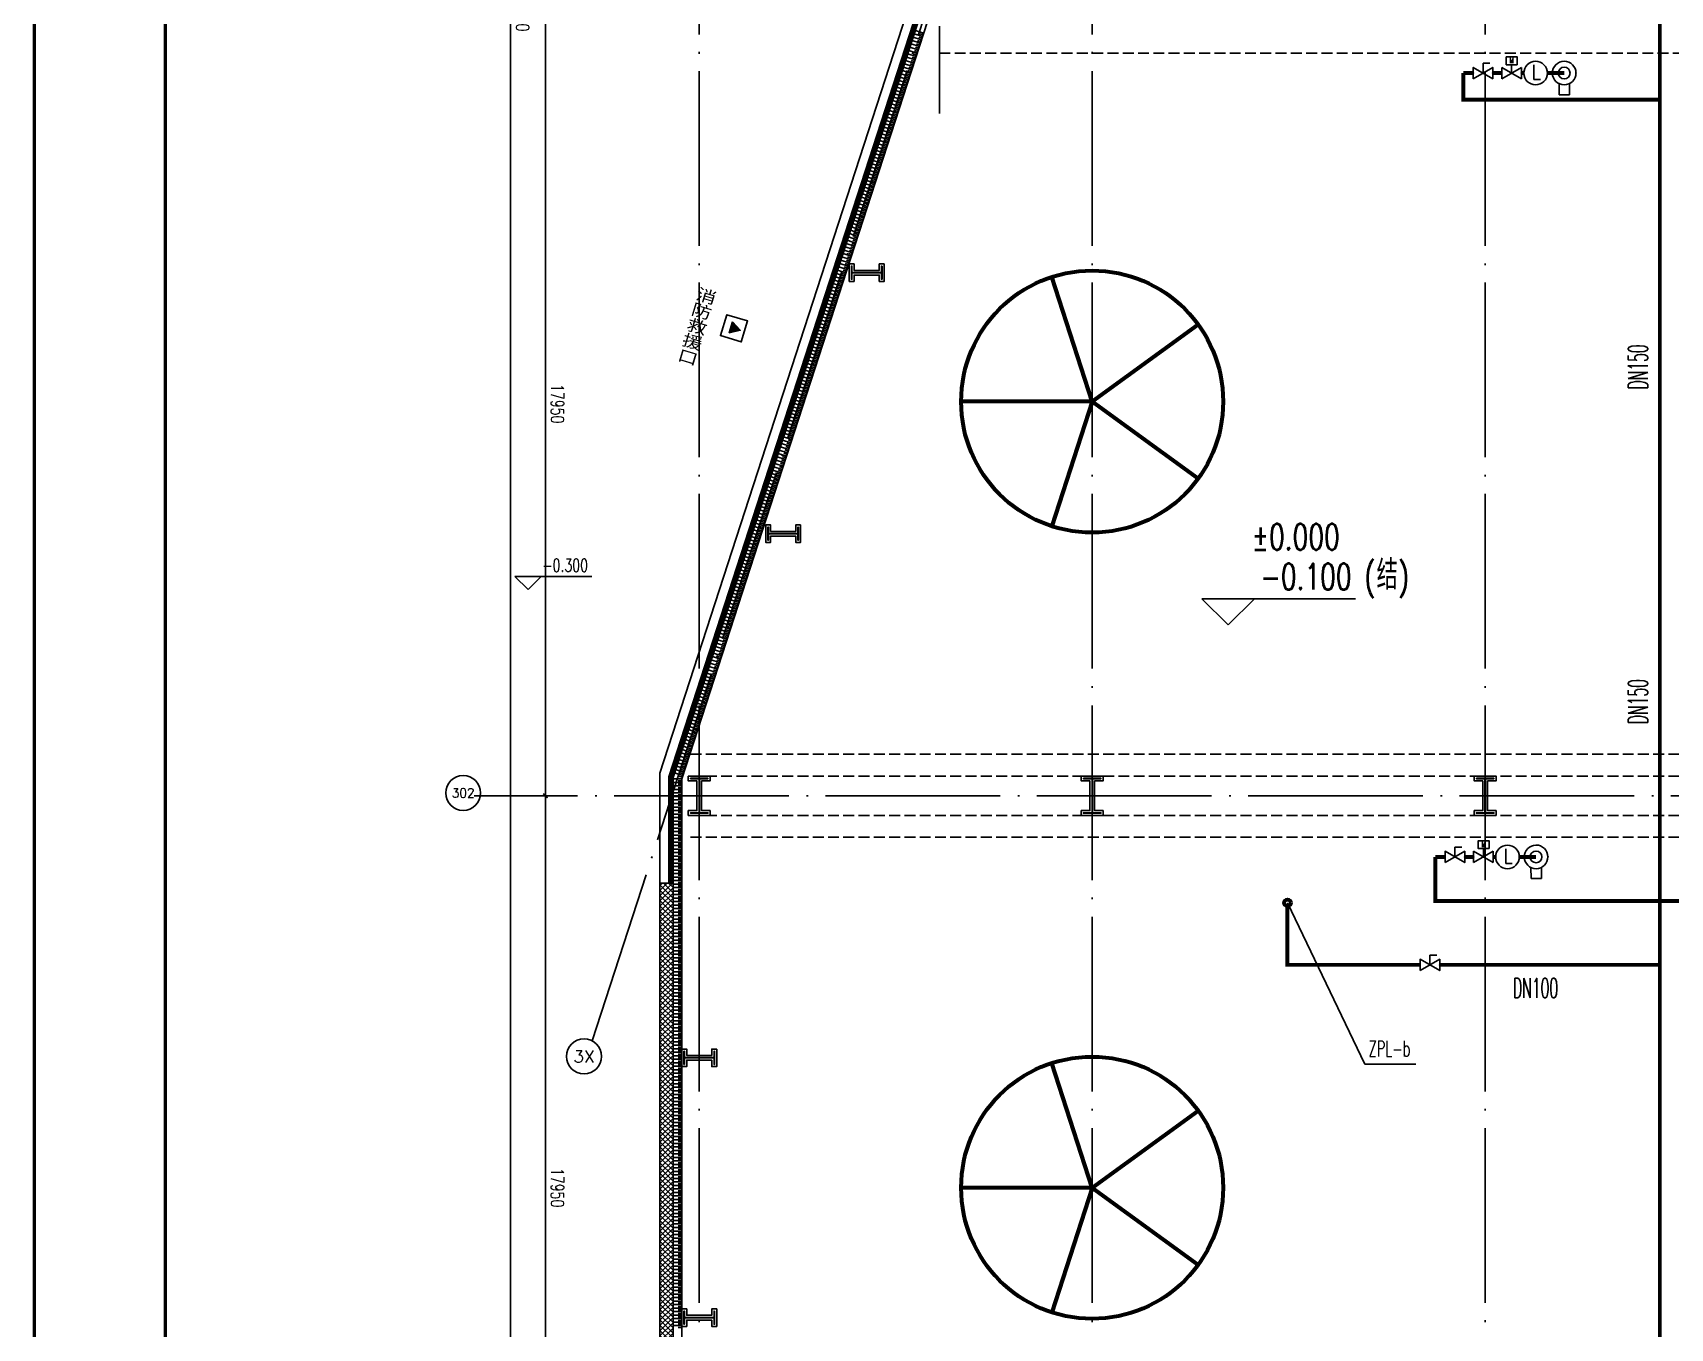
# Model space of a CAD drawing. Extents: x -452079 to 117456, y 3902 to 836955.
# Drawn here: x -328156 to -290653, y 428490 to 458153 of the extents above; entities that cross this region are included whole.
import ezdxf
from ezdxf.enums import TextEntityAlignment as Align

# ---------------------------------------------------------------- set-up
doc = ezdxf.new("R2010")
doc.units = 0
doc.header["$LTSCALE"] = 1000
doc.header["$MEASUREMENT"] = 0
doc.linetypes.add('DASH', pattern=[0.35, 0.25, -0.1])
doc.linetypes.add('DOTE', pattern=[2.42, 2, -0.2, 0.02, -0.2])
for name, color, linetype in [('0-cxFrame', 155, 'Continuous'), ('0-辅助线', 1, 'Continuous'), ('99平面图例外参$0$A-HATCH-2', 251, 'Continuous'), ('A-AXIS-D', 1, 'Continuous'), ('A-AXIS-DOTE', 14, 'DOTE'), ('A-HATCH-2', 251, 'Continuous'), ('A-LIN-V', 9, 'Continuous'), ('A-TEXT', 61, 'Continuous'), ('A-WINDOW', 140, 'Continuous'), ('AS-COLN', 6, 'Continuous'), ('AS-WALL', 40, 'Continuous'), ('DIM_喷淋', 6, 'Continuous'), ('EVALVE_喷淋', 7, 'Continuous'), ('FM_ZF中水', 2, 'Continuous'), ('FM_ZF喷淋', 6, 'Continuous'), ('PUB_HATCH', 8, 'Continuous'), ('PUB_TEXT', 7, 'Continuous'), ('RP-N2-01$0$$0$A-WIND-J', 1, 'Continuous'), ('RP-N2-01$0$A-WIND-J', 3, 'Continuous'), ('TEXT_喷淋', 6, 'Continuous'), ('WALL', 2, 'Continuous'), ('建-墙-幕', 4, 'Continuous'), ('建-标高', 3, 'Continuous')]:
    doc.layers.add(name, color=color, linetype=linetype)
for name, color, linetype, lineweight in [('0-cxText', 131, 'Continuous', 25), ('Gps-ZF喷淋', 6, 'TG_ZP', 60), ('LG-ZF喷淋', 6, 'Continuous', 60)]:
    doc.layers.add(name, color=color, linetype=linetype, lineweight=lineweight)
doc.styles.add('_TCH_AXIS', font='COMPLEX', dxfattribs={"bigfont": 'GBCBIG'})
doc.styles.add('_TCH_DIM', font='SIMPLEX', dxfattribs={"width": 0.75, "bigfont": '@1HZTXT'})
doc.styles.add('_TWT_PIPEDN', font='SIMPLEX', dxfattribs={"width": 0.65, "height": 3.5, "bigfont": 'HZTXT'})
doc.styles.add('_TWT_SERIAL', font='SIMPLEX', dxfattribs={"width": 0.8, "height": 3, "bigfont": 'HZTXT'})
doc.styles.add('A-DIM_T3', font='SIMPLEX', dxfattribs={"width": 0.705882, "bigfont": 'GBCBIG'})
doc.styles.add('A-STANDARD', font='SIMPLEX', dxfattribs={"bigfont": 'GBCBIG'})
doc.styles.add('cx_tuming', font='')
doc.styles.add('cx_tuqian1', font='')
doc.styles.add('HZ', font='SIMPLEX', dxfattribs={"bigfont": 'HZTXT'})
doc.styles.add('TG_LINETYPE', font='SIMPLEX', dxfattribs={"width": 0.8, "height": 3.5, "bigfont": 'HZTXT'})
doc.styles.add('黑体', font='', dxfattribs={"height": 12})
doc.styles.get('cx_tuming').set_extended_font_data('SimHei')
doc.styles.get('cx_tuqian1').set_extended_font_data('SimSun')
doc.styles.get('黑体').set_extended_font_data('SimHei')
doc.linetypes.add('TG_ZP', pattern='A,3,-0.6,["ZP",TG_LINETYPE,S=0.1,R=0,X=-0.52,Y=-0.15],0', length=3.6)
doc.dimstyles.new('A-DIM&&100', dxfattribs={"dimtxt": 297.5, "dimasz": 100, "dimexe": 100, "dimexo": 100, "dimgap": 126.25, "dimtad": 1, "dimdec": 0, "dimzin": 0, "dimdsep": 46, "dimtxsty": 'A-DIM_T3', "dimblk": 'ARCHTICK', "dimcen": 0.09, "dimclrt": 7, "dimazin": 2, "dimtfac": 1, "dimtdec": 0, "dimtix": 1, "dimtmove": 2, "dimatfit": 3, "dimfxl": 0, "dimtolj": 1, "dimtzin": 0, "dimarcsym": 0})

# ---------------------------------------------------------------- blocks, each defined once
blk = doc.blocks.new('$VALVE$00000751')
for p, q in [((-53, -108), (-53, -221)), ((53, -221), (53, -108)), ((-53, -221), (53, -221))]:
    blk.add_line(p, q)
blk.add_lwpolyline([(-120, 0, 1), (120, 0, 1), (-120, 0, 1.76642)], format="xyb")
blk.add_circle((0, 0), 60)
for p in [(-120, 0), (120, 0)]:
    blk.add_point(p)
blk = doc.blocks.new('$VALVE$00000558')
for p, q in [((-125, 72), (125, -72)), ((125, 72), (-125, -72)), ((-125, 72), (-125, -72)), ((0, 0), (0, 104)), ((125, 72), (125, -72))]:
    blk.add_line(p, q)
blk.add_lwpolyline([(73, 106), (-66, 106), (-66, 206), (73, 206)], close=True)
for p in [(-125, 0), (125, 0)]:
    blk.add_point(p)
at = {"style": 'HZ', "width": 0.948502}
blk.add_text('M', height=69.3, dxfattribs=at).set_placement((-24, 125), (26, 125), align=Align.FIT)
blk = doc.blocks.new('$VALVE$00000531')
at = {"color": 7}
for p, q in [((-23, 104), (-23, -83)), ((-23, -83), (61, -83))]:
    blk.add_line(p, q, dxfattribs=at)
blk.add_lwpolyline([(-150, 0, 1), (150, 0, 1), (-150, 0, 0.808179)], format="xyb")
for p in [(-150, 0), (150, 0)]:
    blk.add_point(p)
blk = doc.blocks.new('$VALVE$00000437')
for p in [(0, 0), (87, 124)]:
    blk.add_line(p, (0, 124))
blk.add_lwpolyline([(-125, -72), (125, 72), (125, -72), (-125, 72)], close=True)
for p in [(-125, 0), (125, 0)]:
    blk.add_point(p)
blk = doc.blocks.new('A$C089F5A68')
at = {"layer": 'Gps-ZF喷淋', "linetype": 'TG_ZP', "const_width": 90}
for points in [[(0, 497), (224, 497)], [(675, 497), (877, 497)], [(1327, 497), (1384, 497)], [(1924, 497), (2308, 497)]]:
    blk.add_lwpolyline(points, dxfattribs=at)
at = {"layer": 'FM_ZF中水', "xscale": -2.25, "yscale": -2.25, "zscale": 2.25, "rotation": 180.437234267963}
blk.add_blockref('$VALVE$00000751', (2308, 497), dxfattribs=at)
at = {"layer": 'FM_ZF喷淋', "xscale": 1.8, "yscale": 1.8, "zscale": 1.8}
for name, p in [('$VALVE$00000558', (1102, 497)), ('$VALVE$00000531', (1654, 497)), ('$VALVE$00000437', (449, 497))]:
    blk.add_blockref(name, p, dxfattribs=at)
blk = doc.blocks.new('_ArchTick')
at = {"color": 0, "linetype": 'ByBlock', "const_width": 0.4}
blk.add_lwpolyline([(-0.5, -0.5), (0.5, 0.5)], dxfattribs=at)
blk = doc.blocks.new('*D340')
at = {"layer": 'A-AXIS-D', "color": 0, "lineweight": -2, "transparency": 16777216}
for p, q in [((5683, 44796), (4897, 44796)), ((4997, 44796), (4997, 26846)), ((5683, 26846), (4897, 26846))]:
    blk.add_line(p, q, dxfattribs=at)
at = {"layer": 'A-AXIS-D', "color": 0, "lineweight": -2, "transparency": 16777216, "xscale": 100, "yscale": 100, "zscale": 100}
for p, rotation in [((4997, 44796), 90), ((4997, 26846), 270)]:
    blk.add_blockref('_ArchTick', p, dxfattribs=dict(at, rotation=rotation))
at = {"layer": 'A-AXIS-D', "color": 7, "transparency": 16777216, "insert": (5272, 35821), "char_height": 297.5, "attachment_point": 5, "rotation": 270, "style": 'A-DIM_T3'}
blk.add_mtext('\\A1;17950', dxfattribs=at)
blk = doc.blocks.new('*D341')
at = {"layer": 'A-AXIS-D', "color": 0, "lineweight": -2, "transparency": 16777216}
for p, q in [((5683, 26846), (4897, 26846)), ((4997, 26846), (4997, 8896)), ((5683, 8896), (4897, 8896))]:
    blk.add_line(p, q, dxfattribs=at)
at = {"layer": 'A-AXIS-D', "color": 0, "lineweight": -2, "transparency": 16777216, "xscale": 100, "yscale": 100, "zscale": 100}
for p, rotation in [((4997, 26846), 90), ((4997, 8896), 270)]:
    blk.add_blockref('_ArchTick', p, dxfattribs=dict(at, rotation=rotation))
at = {"layer": 'A-AXIS-D', "color": 7, "transparency": 16777216, "insert": (5272, 17871), "char_height": 297.5, "attachment_point": 5, "rotation": 270, "style": 'A-DIM_T3'}
blk.add_mtext('\\A1;17950', dxfattribs=at)
blk = doc.blocks.new('*D370')
at = {"layer": 'A-AXIS-D', "color": 0, "lineweight": -2, "transparency": 16777216}
for p, q in [((5583, 81396), (4097, 81396)), ((4197, 81396), (4197, 8196)), ((5583, 8196), (4097, 8196))]:
    blk.add_line(p, q, dxfattribs=at)
at = {"layer": 'A-AXIS-D', "color": 0, "lineweight": -2, "transparency": 16777216, "xscale": 100, "yscale": 100, "zscale": 100}
for p, rotation in [((4197, 81396), 90), ((4197, 8196), 270)]:
    blk.add_blockref('_ArchTick', p, dxfattribs=dict(at, rotation=rotation))
at = {"layer": 'A-AXIS-D', "color": 7, "transparency": 16777216, "insert": (4472, 44796), "char_height": 297.5, "attachment_point": 5, "rotation": 270, "style": 'A-DIM_T3'}
blk.add_mtext('\\A1;73200', dxfattribs=at)
blk = doc.blocks.new('4324324')
at = {"layer": 'A-HATCH-2', "color": 8, "linetype": 'DASH'}
for p, q in [((-307354, 583870), (-128854, 583870)), ((-313054, 567820), (-128854, 567820)), ((-313054, 567320), (-128854, 567320)), ((-313054, 566420), (-128854, 566420)), ((-313054, 565920), (-128854, 565920))]:
    blk.add_line(p, q, dxfattribs=at)
blk = doc.blocks.new('w4324324')
at = {"layer": 'A-HATCH-2', "lineweight": 60}
for q in [(-1694760, 686605), (-1697614, 684532), (-1691907, 684532), (-1696524, 681178), (-1692997, 681178)]:
    blk.add_line((-1694760, 683605), q, dxfattribs=at)
blk.add_circle((-1694760, 683605), 3000, dxfattribs=at)
blk = doc.blocks.new('342343')
at = {"layer": 'A-LIN-V'}
for p in [(1030710, 103556), (1048710, 103556)]:
    blk.add_blockref('w4324324', p, dxfattribs=at)
blk = doc.blocks.new('w42343243')
at = {"layer": 'A-HATCH-2', "color": 2}
blk.add_lwpolyline([(-165104, 621070), (-164604, 621070), (-164604, 620958), (-164800, 620958), (-164800, 620282), (-164604, 620282), (-164604, 620170), (-165104, 620170), (-165104, 620282), (-164908, 620282), (-164908, 620958), (-165104, 620958)], close=True, dxfattribs=at)
at = {"layer": 'AS-COLN', "color": 8}
blk.add_lwpolyline([(-165054, 621020), (-164654, 621020), (-164654, 621008), (-164850, 621008), (-164850, 620232), (-164654, 620232), (-164654, 620220), (-165054, 620220), (-165054, 620232), (-164858, 620232), (-164858, 621008), (-165054, 621008)], close=True, dxfattribs=at)
blk = doc.blocks.new('nt66')
at = {"layer": 'A-HATCH-2', "color": 2}
blk.add_lwpolyline([(-195840, 766870), (-195440, 766870), (-195440, 766758), (-195586, 766758), (-195586, 766182), (-195440, 766182), (-195440, 766070), (-195840, 766070), (-195840, 766182), (-195694, 766182), (-195694, 766758), (-195840, 766758)], close=True, dxfattribs=at)
at = {"layer": 'AS-COLN', "color": 8}
blk.add_lwpolyline([(-195790, 766820), (-195490, 766820), (-195490, 766808), (-195636, 766808), (-195636, 766132), (-195490, 766132), (-195490, 766120), (-195790, 766120), (-195790, 766132), (-195644, 766132), (-195644, 766808), (-195790, 766808)], close=True, dxfattribs=at)
blk = doc.blocks.new('42343')
at = {"rotation": 270}
for p in [(-1075488, 383206), (-1077402, 377230), (-1079324, 365230), (-1079324, 359280)]:
    blk.add_blockref('nt66', p, dxfattribs=at)
at = {"layer": 'A-WINDOW'}
for p in [(-148000, -53750), (-139000, -53750), (-130000, -53750)]:
    blk.add_blockref('w42343243', p, dxfattribs=at)
blk = doc.blocks.new('RP-N2-01$0$$0$xfjy')
at = {"layer": 'RP-N2-01$0$$0$A-WIND-J'}
h = blk.add_hatch(color=8, dxfattribs=at)
h.dxf.hatch_style = 1
h.paths.add_polyline_path([(1141876, -26214), (1142135, -26214), (1142005, -25989)])
at = {"layer": 'RP-N2-01$0$$0$A-WIND-J', "color": 8, "const_width": 25}
blk.add_lwpolyline([(1141755, -25889), (1141755, -26389), (1142255, -26389), (1142255, -25889)], close=True, dxfattribs=at)
at = {"layer": 'RP-N2-01$0$$0$A-WIND-J', "color": 8}
for points in [[(1141755, -26389), (1142255, -26389), (1142255, -25889), (1141755, -25889)], [(1141876, -26214), (1142135, -26214), (1142005, -25989)]]:
    blk.add_lwpolyline(points, close=True, dxfattribs=at)
blk = doc.blocks.new('RP-N2-01$0$xfjy')
at = {"layer": 'RP-N2-01$0$$0$A-WIND-J', "color": 8}
blk.add_blockref('RP-N2-01$0$$0$xfjy', (0, 0), dxfattribs=at)
blk = doc.blocks.new('99平面图例外参$0$$LinePat$填挖边坡')
at = {"color": 8}
for p, q in [((0, 0), (0, -1500)), ((300, 0), (300, -600))]:
    blk.add_line(p, q, dxfattribs=at)
blk = doc.blocks.new('TK22.A0+1 L(Dragon)')
at = {"layer": '0-cxFrame', "color": 7, "const_width": 0.5}
blk.add_lwpolyline([(0, 0), (-1485, 0), (-1485, 841), (0, 841)], close=True, dxfattribs=at)
at = {"layer": '0-cxFrame', "const_width": 0.5}
blk.add_lwpolyline([(-80, 10), (-1465, 10), (-1465, 831), (-80, 831)], close=True, dxfattribs=at)
at = {"style": '黑体', "flags": 4}
blk.add_attdef('图幅', text='', height=3.3, dxfattribs=at).set_placement((-40, 3), align=Align.RIGHT)
at = {"layer": '0-cxText', "flags": 4}
for tag, height, style, p in [('建设单位', 3.5, 'cx_tuming', (-45, 240)), ('项目名称', 3.5, 'cx_tuming', (-45, 210)), ('子项名称', 3.5, 'cx_tuming', (-45, 180)), ('工程编号', 3.3, 'cx_tuqian1', (-35, 165)), ('图名1', 3.5, 'cx_tuming', (-45, 87)), ('图名2', 3.5, 'cx_tuming', (-45, 79)), ('图名3', 3.5, 'cx_tuming', (-45, 71)), ('出图日期', 3.3, 'cx_tuqian1', (-39, 60)), ('专业', 3.3, 'cx_tuqian1', (-55, 52)), ('图号', 3.3, 'cx_tuqian1', (-55, 44)), ('版次', 3.3, 'cx_tuqian1', (-20, 44))]:
    blk.add_attdef(tag, text='', height=height, dxfattribs=dict(at, style=style)).set_placement(p, align=Align.MIDDLE)
blk = doc.blocks.new('$EVALVE$00000030')
for p in [(0, 0), (87, 124)]:
    blk.add_line(p, (0, 124))
blk.add_lwpolyline([(-125, -72), (125, 72), (125, -72), (-125, 72)], close=True)
for p in [(-125, 0), (125, 0)]:
    blk.add_point(p)
blk = doc.blocks.new('A$C515E426B')
at = {"layer": 'PUB_HATCH'}
h = blk.add_hatch(dxfattribs=at)
h.set_pattern_fill('多孔材料', color=256, scale=30, style=0)
h.set_pattern_definition([(45, (321432.36, -540023.96), (-60.000061, 60.000061), []), (135, (321432.36, -540023.96), (-60.000061, -60.000061), [])])
h.paths.add_polyline_path([(7618.2, 24846), (7618.2, 8196), (7918.2, 8496), (7918.2, 24846)])
at = {"layer": 'A-AXIS-D'}
for centre in [(3111.5, 26910.3), (5879, 20877.6)]:
    blk.add_circle(centre, 400, dxfattribs=at)
at = {"layer": 'A-AXIS-DOTE', "color": 8, "ltscale": 2}
for p, q in [((8518.2, 716), (8518.2, 86931)), ((17518.2, 716), (17518.2, 86200)), ((26518.2, 716), (26518.2, 86200)), ((30518.2, 716), (30518.2, 86196)), ((199332.4, 26846), (3362.4, 26846))]:
    blk.add_line(p, q, dxfattribs=at)
at = {"layer": 'A-AXIS-DOTE', "color": 8}
blk.add_line((14018.2, 42466), (14018.2, 46256), dxfattribs=at)
at = {"layer": 'A-AXIS-DOTE', "color": 8, "ltscale": 2}
blk.add_lwpolyline([(6067.3, 21233.2), (27711.2, 87940.5)], dxfattribs=at)
at = {"layer": 'A-LIN-V'}
for p, q in [((8118.2, 27230.2), (21918.6, 69763.3)), ((8118.2, 8696), (8118.2, 27230.2))]:
    blk.add_line(p, q, dxfattribs=at)
blk.add_lwpolyline([(7618.2, 24846), (7618.2, 27359.3), (21441.6, 69918.1), (21713.6, 69829.8)], dxfattribs=at)
at = {"layer": 'AS-WALL'}
for p, q in [((7618.2, 24846), (7618.2, 8196)), ((7918.2, 24846), (7618.2, 24846)), ((7918.2, 24846), (7918.2, 8496))]:
    blk.add_line(p, q, dxfattribs=at)
at = {"layer": '建-墙-幕'}
for p, q in [((7818.2, 27277.7), (13507.2, 44811.5)), ((7851.5, 27272.4), (13538.9, 44801.2)), ((7884.8, 27267.1), (13570.6, 44790.9)), ((7918.2, 27261.9), (13602.4, 44780.6)), ((7818.2, 24846), (7818.2, 27277.7)), ((7851.5, 24846), (7851.5, 27272.4)), ((7884.8, 24846), (7884.8, 27267.1)), ((7918.2, 24846), (7918.2, 27261.9)), ((7818.2, 24846), (7918.2, 24846))]:
    blk.add_line(p, q, dxfattribs=at)
at = {"layer": '建-标高'}
for p, q in [((4596.8, 31569.2), (4296.8, 31869.2)), ((4296.8, 31869.2), (6056.8, 31869.2)), ((4596.8, 31569.2), (4896.8, 31869.2)), ((20631.8, 30756), (20031.8, 31356)), ((20031.8, 31356), (23551.8, 31356)), ((20631.8, 30756), (21231.8, 31356))]:
    blk.add_line(p, q, dxfattribs=at)
at = {"layer": '99平面图例外参$0$A-HATCH-2', "color": 203, "yscale": 0.1333333333333333, "zscale": 0.1333333333333333}
for p, xscale, rotation in [((13633.4, 44228.2), 0.1335601097542633, 252.0237134181383), ((13658.1, 44304.4), 0.1335601097542633, 252.0237134181383), ((13509.7, 43847.1), 0.1335601097542633, 252.0237134181383), ((13534.5, 43923.3), 0.1335601097542633, 252.0237134181383), ((13559.2, 43999.5), 0.1335601097542633, 252.0237134181383), ((13583.9, 44075.8), 0.1335601097542633, 252.0237134181383), ((13608.7, 44152), 0.1335601097542633, 252.0237134181383), ((13386.1, 43466), 0.1335601097542633, 252.0237134181383), ((13410.8, 43542.2), 0.1335601097542633, 252.0237134181383), ((13435.5, 43618.4), 0.1335601097542633, 252.0237134181383), ((13460.3, 43694.6), 0.1335601097542633, 252.0237134181383), ((13485, 43770.9), 0.1335601097542633, 252.0237134181383), ((13262.4, 43084.8), 0.1335601097542633, 252.0237134181383), ((13287.1, 43161.1), 0.1335601097542633, 252.0237134181383), ((13311.9, 43237.3), 0.1335601097542633, 252.0237134181383), ((13336.6, 43313.5), 0.1335601097542633, 252.0237134181383), ((13361.3, 43389.7), 0.1335601097542633, 252.0237134181383), ((13138.7, 42703.7), 0.1335601097542633, 252.0237134181383), ((13163.5, 42780), 0.1335601097542633, 252.0237134181383), ((13188.2, 42856.2), 0.1335601097542633, 252.0237134181383), ((13212.9, 42932.4), 0.1335601097542633, 252.0237134181383), ((13237.7, 43008.6), 0.1335601097542633, 252.0237134181383), ((13015.1, 42322.6), 0.1335601097542633, 252.0237134181383), ((13039.8, 42398.8), 0.1335601097542633, 252.0237134181383), ((13064.6, 42475.1), 0.1335601097542633, 252.0237134181383), ((13089.3, 42551.3), 0.1335601097542633, 252.0237134181383), ((13114, 42627.5), 0.1335601097542633, 252.0237134181383), ((12916.2, 42017.7), 0.1335601097542633, 252.0237134181383), ((12940.9, 42093.9), 0.1335601097542633, 252.0237134181383), ((12965.6, 42170.2), 0.1335601097542633, 252.0237134181383), ((12990.4, 42246.4), 0.1335601097542633, 252.0237134181383), ((12792.5, 41636.6), 0.1335601097542633, 252.0237134181383), ((12817.2, 41712.8), 0.1335601097542633, 252.0237134181383), ((12842, 41789), 0.1335601097542633, 252.0237134181383), ((12866.7, 41865.3), 0.1335601097542633, 252.0237134181383), ((12891.4, 41941.5), 0.1335601097542633, 252.0237134181383), ((12668.8, 41255.5), 0.1335601097542633, 252.0237134181383), ((12693.6, 41331.7), 0.1335601097542633, 252.0237134181383), ((12718.3, 41407.9), 0.1335601097542633, 252.0237134181383), ((12743, 41484.1), 0.1335601097542633, 252.0237134181383), ((12767.8, 41560.4), 0.1335601097542633, 252.0237134181383), ((12545.2, 40874.3), 0.1335601097542633, 252.0237134181383), ((12569.9, 40950.6), 0.1335601097542633, 252.0237134181383), ((12594.6, 41026.8), 0.1335601097542633, 252.0237134181383), ((12619.4, 41103), 0.1335601097542633, 252.0237134181383), ((12644.1, 41179.2), 0.1335601097542633, 252.0237134181383), ((12421.5, 40493.2), 0.1335601097542633, 252.0237134181383), ((12446.3, 40569.5), 0.1335601097542633, 252.0237134181383), ((12471, 40645.7), 0.1335601097542633, 252.0237134181383), ((12495.7, 40721.9), 0.1335601097542633, 252.0237134181383), ((12520.5, 40798.1), 0.1335601097542633, 252.0237134181383), ((12297.9, 40112.1), 0.1335601097542633, 252.0237134181383), ((12322.6, 40188.3), 0.1335601097542633, 252.0237134181383), ((12347.3, 40264.6), 0.1335601097542633, 252.0237134181383), ((12372.1, 40340.8), 0.1335601097542633, 252.0237134181383), ((12396.8, 40417), 0.1335601097542633, 252.0237134181383), ((12174.2, 39731), 0.1335601097542633, 252.0237134181383), ((12198.9, 39807.2), 0.1335601097542633, 252.0237134181383), ((12223.7, 39883.4), 0.1335601097542633, 252.0237134181383), ((12248.4, 39959.7), 0.1335601097542633, 252.0237134181383), ((12273.1, 40035.9), 0.1335601097542633, 252.0237134181383), ((12050.5, 39349.9), 0.1335601097542633, 252.0237134181383), ((12075.3, 39426.1), 0.1335601097542633, 252.0237134181383), ((12100, 39502.3), 0.1335601097542633, 252.0237134181383), ((12124.7, 39578.5), 0.1335601097542633, 252.0237134181383), ((12149.5, 39654.8), 0.1335601097542633, 252.0237134181383), ((11926.9, 38968.7), 0.1335601097542633, 252.0237134181383), ((11951.6, 39045), 0.1335601097542633, 252.0237134181383), ((11976.3, 39121.2), 0.1335601097542633, 252.0237134181383), ((12001.1, 39197.4), 0.1335601097542633, 252.0237134181383), ((12025.8, 39273.6), 0.1335601097542633, 252.0237134181383), ((11803.2, 38587.6), 0.1335601097542633, 252.0237134181383), ((11828, 38663.8), 0.1335601097542633, 252.0237134181383), ((11852.7, 38740.1), 0.1335601097542633, 252.0237134181383), ((11877.4, 38816.3), 0.1335601097542633, 252.0237134181383), ((11902.2, 38892.5), 0.1335601097542633, 252.0237134181383), ((11679.6, 38206.5), 0.1335601097542633, 252.0237134181383), ((11704.3, 38282.7), 0.1335601097542633, 252.0237134181383), ((11729, 38359), 0.1335601097542633, 252.0237134181383), ((11753.8, 38435.2), 0.1335601097542633, 252.0237134181383), ((11778.5, 38511.4), 0.1335601097542633, 252.0237134181383), ((11555.9, 37825.4), 0.1335601097542633, 252.0237134181383), ((11580.6, 37901.6), 0.1335601097542633, 252.0237134181383), ((11605.4, 37977.8), 0.1335601097542633, 252.0237134181383), ((11630.1, 38054.1), 0.1335601097542633, 252.0237134181383), ((11654.8, 38130.3), 0.1335601097542633, 252.0237134181383), ((11432.2, 37444.3), 0.1335601097542633, 252.0237134181383), ((11457, 37520.5), 0.1335601097542633, 252.0237134181383), ((11481.7, 37596.7), 0.1335601097542633, 252.0237134181383), ((11506.4, 37672.9), 0.1335601097542633, 252.0237134181383), ((11531.2, 37749.2), 0.1335601097542633, 252.0237134181383), ((11333.3, 37139.4), 0.1335601097542633, 252.0237134181383), ((11358.1, 37215.6), 0.1335601097542633, 252.0237134181383), ((11382.8, 37291.8), 0.1335601097542633, 252.0237134181383), ((11407.5, 37368), 0.1335601097542633, 252.0237134181383), ((11209.7, 36758.2), 0.1335601097542633, 252.0237134181383), ((11234.4, 36834.5), 0.1335601097542633, 252.0237134181383), ((11259.1, 36910.7), 0.1335601097542633, 252.0237134181383), ((11283.9, 36986.9), 0.1335601097542633, 252.0237134181383), ((11308.6, 37063.1), 0.1335601097542633, 252.0237134181383), ((11086, 36377.1), 0.1335601097542633, 252.0237134181383), ((11110.7, 36453.3), 0.1335601097542633, 252.0237134181383), ((11135.5, 36529.6), 0.1335601097542633, 252.0237134181383), ((11160.2, 36605.8), 0.1335601097542633, 252.0237134181383), ((11184.9, 36682), 0.1335601097542633, 252.0237134181383), ((10962.3, 35996), 0.1335601097542633, 252.0237134181383), ((10987.1, 36072.2), 0.1335601097542633, 252.0237134181383), ((11011.8, 36148.5), 0.1335601097542633, 252.0237134181383), ((11036.5, 36224.7), 0.1335601097542633, 252.0237134181383), ((11061.3, 36300.9), 0.1335601097542633, 252.0237134181383), ((10838.7, 35614.9), 0.1335601097542633, 252.0237134181383), ((10863.4, 35691.1), 0.1335601097542633, 252.0237134181383), ((10888.1, 35767.3), 0.1335601097542633, 252.0237134181383), ((10912.9, 35843.6), 0.1335601097542633, 252.0237134181383), ((10937.6, 35919.8), 0.1335601097542633, 252.0237134181383), ((10715, 35233.8), 0.1335601097542633, 252.0237134181383), ((10739.8, 35310), 0.1335601097542633, 252.0237134181383), ((10764.5, 35386.2), 0.1335601097542633, 252.0237134181383), ((10789.2, 35462.4), 0.1335601097542633, 252.0237134181383), ((10814, 35538.7), 0.1335601097542633, 252.0237134181383), ((10591.4, 34852.6), 0.1335601097542633, 252.0237134181383), ((10616.1, 34928.9), 0.1335601097542633, 252.0237134181383), ((10640.8, 35005.1), 0.1335601097542633, 252.0237134181383), ((10665.6, 35081.3), 0.1335601097542633, 252.0237134181383), ((10690.3, 35157.5), 0.1335601097542633, 252.0237134181383), ((10467.7, 34471.5), 0.1335601097542633, 252.0237134181383), ((10492.4, 34547.7), 0.1335601097542633, 252.0237134181383), ((10517.2, 34624), 0.1335601097542633, 252.0237134181383), ((10541.9, 34700.2), 0.1335601097542633, 252.0237134181383), ((10566.6, 34776.4), 0.1335601097542633, 252.0237134181383), ((10344, 34090.4), 0.1335601097542633, 252.0237134181383), ((10368.8, 34166.6), 0.1335601097542633, 252.0237134181383), ((10393.5, 34242.8), 0.1335601097542633, 252.0237134181383), ((10418.2, 34319.1), 0.1335601097542633, 252.0237134181383), ((10443, 34395.3), 0.1335601097542633, 252.0237134181383), ((10220.4, 33709.3), 0.1335601097542633, 252.0237134181383), ((10245.1, 33785.5), 0.1335601097542633, 252.0237134181383), ((10269.9, 33861.7), 0.1335601097542633, 252.0237134181383), ((10294.6, 33937.9), 0.1335601097542633, 252.0237134181383), ((10319.3, 34014.2), 0.1335601097542633, 252.0237134181383), ((10096.7, 33328.2), 0.1335601097542633, 252.0237134181383), ((10121.5, 33404.4), 0.1335601097542633, 252.0237134181383), ((10146.2, 33480.6), 0.1335601097542633, 252.0237134181383), ((10170.9, 33556.8), 0.1335601097542633, 252.0237134181383), ((10195.7, 33633.1), 0.1335601097542633, 252.0237134181383), ((9973.1, 32947), 0.1335601097542633, 252.0237134181383), ((9997.8, 33023.3), 0.1335601097542633, 252.0237134181383), ((10022.5, 33099.5), 0.1335601097542633, 252.0237134181383), ((10047.3, 33175.7), 0.1335601097542633, 252.0237134181383), ((10072, 33251.9), 0.1335601097542633, 252.0237134181383), ((9874.1, 32642.1), 0.1335601097542633, 252.0237134181383), ((9898.9, 32718.4), 0.1335601097542633, 252.0237134181383), ((9923.6, 32794.6), 0.1335601097542633, 252.0237134181383), ((9948.3, 32870.8), 0.1335601097542633, 252.0237134181383), ((9750.5, 32261), 0.1335601097542633, 252.0237134181383), ((9775.2, 32337.2), 0.1335601097542633, 252.0237134181383), ((9799.9, 32413.5), 0.1335601097542633, 252.0237134181383), ((9824.7, 32489.7), 0.1335601097542633, 252.0237134181383), ((9849.4, 32565.9), 0.1335601097542633, 252.0237134181383), ((9626.8, 31879.9), 0.1335601097542633, 252.0237134181383), ((9651.6, 31956.1), 0.1335601097542633, 252.0237134181383), ((9676.3, 32032.3), 0.1335601097542633, 252.0237134181383), ((9701, 32108.6), 0.1335601097542633, 252.0237134181383), ((9725.8, 32184.8), 0.1335601097542633, 252.0237134181383), ((9503.2, 31498.8), 0.1335601097542633, 252.0237134181383), ((9527.9, 31575), 0.1335601097542633, 252.0237134181383), ((9552.6, 31651.2), 0.1335601097542633, 252.0237134181383), ((9577.4, 31727.4), 0.1335601097542633, 252.0237134181383), ((9602.1, 31803.7), 0.1335601097542633, 252.0237134181383), ((9379.5, 31117.7), 0.1335601097542633, 252.0237134181383), ((9404.2, 31193.9), 0.1335601097542633, 252.0237134181383), ((9429, 31270.1), 0.1335601097542633, 252.0237134181383), ((9453.7, 31346.3), 0.1335601097542633, 252.0237134181383), ((9478.4, 31422.6), 0.1335601097542633, 252.0237134181383), ((9255.8, 30736.5), 0.1335601097542633, 252.0237134181383), ((9280.6, 30812.8), 0.1335601097542633, 252.0237134181383), ((9305.3, 30889), 0.1335601097542633, 252.0237134181383), ((9330, 30965.2), 0.1335601097542633, 252.0237134181383), ((9354.8, 31041.4), 0.1335601097542633, 252.0237134181383), ((9132.2, 30355.4), 0.1335601097542633, 252.0237134181383), ((9156.9, 30431.6), 0.1335601097542633, 252.0237134181383), ((9181.6, 30507.9), 0.1335601097542633, 252.0237134181383), ((9206.4, 30584.1), 0.1335601097542633, 252.0237134181383), ((9231.1, 30660.3), 0.1335601097542633, 252.0237134181383), ((9008.5, 29974.3), 0.1335601097542633, 252.0237134181383), ((9033.3, 30050.5), 0.1335601097542633, 252.0237134181383), ((9058, 30126.7), 0.1335601097542633, 252.0237134181383), ((9082.7, 30203), 0.1335601097542633, 252.0237134181383), ((9107.5, 30279.2), 0.1335601097542633, 252.0237134181383), ((8884.9, 29593.2), 0.1335601097542633, 252.0237134181383), ((8909.6, 29669.4), 0.1335601097542633, 252.0237134181383), ((8934.3, 29745.6), 0.1335601097542633, 252.0237134181383), ((8959.1, 29821.8), 0.1335601097542633, 252.0237134181383), ((8983.8, 29898.1), 0.1335601097542633, 252.0237134181383), ((8761.2, 29212.1), 0.1335601097542633, 252.0237134181383), ((8785.9, 29288.3), 0.1335601097542633, 252.0237134181383), ((8810.7, 29364.5), 0.1335601097542633, 252.0237134181383), ((8835.4, 29440.7), 0.1335601097542633, 252.0237134181383), ((8860.1, 29516.9), 0.1335601097542633, 252.0237134181383), ((8637.5, 28830.9), 0.1335601097542633, 252.0237134181383), ((8662.3, 28907.2), 0.1335601097542633, 252.0237134181383), ((8687, 28983.4), 0.1335601097542633, 252.0237134181383), ((8711.7, 29059.6), 0.1335601097542633, 252.0237134181383), ((8736.5, 29135.8), 0.1335601097542633, 252.0237134181383), ((8513.9, 28449.8), 0.1335601097542633, 252.0237134181383), ((8538.6, 28526), 0.1335601097542633, 252.0237134181383), ((8563.4, 28602.3), 0.1335601097542633, 252.0237134181383), ((8588.1, 28678.5), 0.1335601097542633, 252.0237134181383), ((8612.8, 28754.7), 0.1335601097542633, 252.0237134181383), ((8390.2, 28068.7), 0.1335601097542633, 252.0237134181383), ((8415, 28144.9), 0.1335601097542633, 252.0237134181383), ((8439.7, 28221.1), 0.1335601097542633, 252.0237134181383), ((8464.4, 28297.4), 0.1335601097542633, 252.0237134181383), ((8489.2, 28373.6), 0.1335601097542633, 252.0237134181383), ((8291.3, 27763.8), 0.1335601097542633, 252.0237134181383), ((8316, 27840), 0.1335601097542633, 252.0237134181383), ((8340.8, 27916.2), 0.1335601097542633, 252.0237134181383), ((8365.5, 27992.5), 0.1335601097542633, 252.0237134181383), ((8167.6, 27382.7), 0.1335601097542633, 252.0237134181383), ((8192.4, 27458.9), 0.1335601097542633, 252.0237134181383), ((8217.1, 27535.1), 0.1335601097542633, 252.0237134181383), ((8241.8, 27611.3), 0.1335601097542633, 252.0237134181383), ((8266.6, 27687.6), 0.1335601097542633, 252.0237134181383), ((8118.2, 27230.2), 0.1337246376890766, 270.0000000008202), ((8118.2, 27150), 0.1337246376890766, 270.0000000008202), ((8118.2, 27069.8), 0.1337246376890766, 270.0000000008202), ((8142.9, 27306.4), 0.1335601097542633, 252.0237134181383), ((8118.2, 26989.5), 0.1337246376890766, 270.0000000008202), ((8118.2, 26909.3), 0.1337246376890766, 270.0000000008202), ((8118.2, 26829), 0.1337246376890766, 270.0000000008202), ((8118.2, 26748.8), 0.1337246376890766, 270.0000000008202), ((8118.2, 26668.6), 0.1337246376890766, 270.0000000008202), ((8118.2, 26588.3), 0.1337246376890766, 270.0000000008202), ((8118.2, 26508.1), 0.1337246376890766, 270.0000000008202), ((8118.2, 26427.9), 0.1337246376890766, 270.0000000008202), ((8118.2, 26347.6), 0.1337246376890766, 270.0000000008202), ((8118.2, 26267.4), 0.1337246376890766, 270.0000000008202), ((8118.2, 26187.2), 0.1337246376890766, 270.0000000008202), ((8118.2, 26106.9), 0.1337246376890766, 270.0000000008202), ((8118.2, 26026.7), 0.1337246376890766, 270.0000000008202), ((8118.2, 25946.5), 0.1337246376890766, 270.0000000008202), ((8118.2, 25866.2), 0.1337246376890766, 270.0000000008202), ((8118.2, 25786), 0.1337246376890766, 270.0000000008202), ((8118.2, 25705.8), 0.1337246376890766, 270.0000000008202), ((8118.2, 25625.5), 0.1337246376890766, 270.0000000008202), ((8118.2, 25545.3), 0.1337246376890766, 270.0000000008202), ((8118.2, 25465.1), 0.1337246376890766, 270.0000000008202), ((8118.2, 25384.8), 0.1337246376890766, 270.0000000008202), ((8118.2, 25304.6), 0.1337246376890766, 270.0000000008202), ((8118.2, 25224.4), 0.1337246376890766, 270.0000000008202), ((8118.2, 25144.1), 0.1337246376890766, 270.0000000008202), ((8118.2, 25063.9), 0.1337246376890766, 270.0000000008202), ((8118.2, 24983.6), 0.1337246376890766, 270.0000000008202), ((8118.2, 24903.4), 0.1337246376890766, 270.0000000008202), ((8118.2, 24823.2), 0.1337246376890766, 270.0000000008202), ((8118.2, 24742.9), 0.1337246376890766, 270.0000000008202), ((8118.2, 24662.7), 0.1337246376890766, 270.0000000008202), ((8118.2, 24582.5), 0.1337246376890766, 270.0000000008202), ((8118.2, 24502.2), 0.1337246376890766, 270.0000000008202), ((8118.2, 24422), 0.1337246376890766, 270.0000000008202), ((8118.2, 24341.8), 0.1337246376890766, 270.0000000008202), ((8118.2, 24261.5), 0.1337246376890766, 270.0000000008202), ((8118.2, 24181.3), 0.1337246376890766, 270.0000000008202), ((8118.2, 24101.1), 0.1337246376890766, 270.0000000008202), ((8118.2, 24020.8), 0.1337246376890766, 270.0000000008202), ((8118.2, 23940.6), 0.1337246376890766, 270.0000000008202), ((8118.2, 23860.4), 0.1337246376890766, 270.0000000008202), ((8118.2, 23780.1), 0.1337246376890766, 270.0000000008202), ((8118.2, 23699.9), 0.1337246376890766, 270.0000000008202), ((8118.2, 23619.7), 0.1337246376890766, 270.0000000008202), ((8118.2, 23539.4), 0.1337246376890766, 270.0000000008202), ((8118.2, 23459.2), 0.1337246376890766, 270.0000000008202), ((8118.2, 23379), 0.1337246376890766, 270.0000000008202), ((8118.2, 23298.7), 0.1337246376890766, 270.0000000008202), ((8118.2, 23218.5), 0.1337246376890766, 270.0000000008202), ((8118.2, 23138.2), 0.1337246376890766, 270.0000000008202), ((8118.2, 23058), 0.1337246376890766, 270.0000000008202), ((8118.2, 22977.8), 0.1337246376890766, 270.0000000008202), ((8118.2, 22897.5), 0.1337246376890766, 270.0000000008202), ((8118.2, 22817.3), 0.1337246376890766, 270.0000000008202), ((8118.2, 22737.1), 0.1337246376890766, 270.0000000008202), ((8118.2, 22656.8), 0.1337246376890766, 270.0000000008202), ((8118.2, 22576.6), 0.1337246376890766, 270.0000000008202), ((8118.2, 22496.4), 0.1337246376890766, 270.0000000008202), ((8118.2, 22416.1), 0.1337246376890766, 270.0000000008202), ((8118.2, 22335.9), 0.1337246376890766, 270.0000000008202), ((8118.2, 22255.7), 0.1337246376890766, 270.0000000008202), ((8118.2, 22175.4), 0.1337246376890766, 270.0000000008202), ((8118.2, 22095.2), 0.1337246376890766, 270.0000000008202), ((8118.2, 22015), 0.1337246376890766, 270.0000000008202), ((8118.2, 21934.7), 0.1337246376890766, 270.0000000008202), ((8118.2, 21854.5), 0.1337246376890766, 270.0000000008202), ((8118.2, 21774.3), 0.1337246376890766, 270.0000000008202), ((8118.2, 21694), 0.1337246376890766, 270.0000000008202), ((8118.2, 21613.8), 0.1337246376890766, 270.0000000008202), ((8118.2, 21533.6), 0.1337246376890766, 270.0000000008202), ((8118.2, 21453.3), 0.1337246376890766, 270.0000000008202), ((8118.2, 21373.1), 0.1337246376890766, 270.0000000008202), ((8118.2, 21292.8), 0.1337246376890766, 270.0000000008202), ((8118.2, 21212.6), 0.1337246376890766, 270.0000000008202), ((8118.2, 21132.4), 0.1337246376890766, 270.0000000008202), ((8118.2, 21052.1), 0.1337246376890766, 270.0000000008202), ((8118.2, 20971.9), 0.1337246376890766, 270.0000000008202), ((8118.2, 20891.7), 0.1337246376890766, 270.0000000008202), ((8118.2, 20811.4), 0.1337246376890766, 270.0000000008202), ((8118.2, 20731.2), 0.1337246376890766, 270.0000000008202), ((8118.2, 20651), 0.1337246376890766, 270.0000000008202), ((8118.2, 20570.7), 0.1337246376890766, 270.0000000008202), ((8118.2, 20490.5), 0.1337246376890766, 270.0000000008202), ((8118.2, 20410.3), 0.1337246376890766, 270.0000000008202), ((8118.2, 20330), 0.1337246376890766, 270.0000000008202), ((8118.2, 20249.8), 0.1337246376890766, 270.0000000008202), ((8118.2, 20169.6), 0.1337246376890766, 270.0000000008202), ((8118.2, 20089.3), 0.1337246376890766, 270.0000000008202), ((8118.2, 20009.1), 0.1337246376890766, 270.0000000008202), ((8118.2, 19928.9), 0.1337246376890766, 270.0000000008202), ((8118.2, 19848.6), 0.1337246376890766, 270.0000000008202), ((8118.2, 19768.4), 0.1337246376890766, 270.0000000008202), ((8118.2, 19688.2), 0.1337246376890766, 270.0000000008202), ((8118.2, 19607.9), 0.1337246376890766, 270.0000000008202), ((8118.2, 19527.7), 0.1337246376890766, 270.0000000008202), ((8118.2, 19447.4), 0.1337246376890766, 270.0000000008202), ((8118.2, 19367.2), 0.1337246376890766, 270.0000000008202), ((8118.2, 19287), 0.1337246376890766, 270.0000000008202), ((8118.2, 19206.7), 0.1337246376890766, 270.0000000008202), ((8118.2, 19126.5), 0.1337246376890766, 270.0000000008202), ((8118.2, 19046.3), 0.1337246376890766, 270.0000000008202), ((8118.2, 18966), 0.1337246376890766, 270.0000000008202), ((8118.2, 18885.8), 0.1337246376890766, 270.0000000008202), ((8118.2, 18805.6), 0.1337246376890766, 270.0000000008202), ((8118.2, 18725.3), 0.1337246376890766, 270.0000000008202), ((8118.2, 18645.1), 0.1337246376890766, 270.0000000008202), ((8118.2, 18564.9), 0.1337246376890766, 270.0000000008202), ((8118.2, 18484.6), 0.1337246376890766, 270.0000000008202), ((8118.2, 18404.4), 0.1337246376890766, 270.0000000008202), ((8118.2, 18324.2), 0.1337246376890766, 270.0000000008202), ((8118.2, 18243.9), 0.1337246376890766, 270.0000000008202), ((8118.2, 18163.7), 0.1337246376890766, 270.0000000008202), ((8118.2, 18083.5), 0.1337246376890766, 270.0000000008202), ((8118.2, 18003.2), 0.1337246376890766, 270.0000000008202), ((8118.2, 17923), 0.1337246376890766, 270.0000000008202), ((8118.2, 17842.8), 0.1337246376890766, 270.0000000008202), ((8118.2, 17762.5), 0.1337246376890766, 270.0000000008202), ((8118.2, 17682.3), 0.1337246376890766, 270.0000000008202), ((8118.2, 17602), 0.1337246376890766, 270.0000000008202), ((8118.2, 17521.8), 0.1337246376890766, 270.0000000008202), ((8118.2, 17441.6), 0.1337246376890766, 270.0000000008202), ((8118.2, 17361.3), 0.1337246376890766, 270.0000000008202), ((8118.2, 17281.1), 0.1337246376890766, 270.0000000008202), ((8118.2, 17200.9), 0.1337246376890766, 270.0000000008202), ((8118.2, 17120.6), 0.1337246376890766, 270.0000000008202), ((8118.2, 17040.4), 0.1337246376890766, 270.0000000008202), ((8118.2, 16960.2), 0.1337246376890766, 270.0000000008202), ((8118.2, 16879.9), 0.1337246376890766, 270.0000000008202), ((8118.2, 16799.7), 0.1337246376890766, 270.0000000008202), ((8118.2, 16719.5), 0.1337246376890766, 270.0000000008202), ((8118.2, 16639.2), 0.1337246376890766, 270.0000000008202), ((8118.2, 16559), 0.1337246376890766, 270.0000000008202), ((8118.2, 16478.8), 0.1337246376890766, 270.0000000008202), ((8118.2, 16398.5), 0.1337246376890766, 270.0000000008202), ((8118.2, 16318.3), 0.1337246376890766, 270.0000000008202), ((8118.2, 16238.1), 0.1337246376890766, 270.0000000008202), ((8118.2, 16157.8), 0.1337246376890766, 270.0000000008202), ((8118.2, 16077.6), 0.1337246376890766, 270.0000000008202), ((8118.2, 15997.4), 0.1337246376890766, 270.0000000008202), ((8118.2, 15917.1), 0.1337246376890766, 270.0000000008202), ((8118.2, 15836.9), 0.1337246376890766, 270.0000000008202), ((8118.2, 15756.6), 0.1337246376890766, 270.0000000008202), ((8118.2, 15676.4), 0.1337246376890766, 270.0000000008202), ((8118.2, 15596.2), 0.1337246376890766, 270.0000000008202), ((8118.2, 15515.9), 0.1337246376890766, 270.0000000008202), ((8118.2, 15435.7), 0.1337246376890766, 270.0000000008202), ((8118.2, 15355.5), 0.1337246376890766, 270.0000000008202), ((8118.2, 15275.2), 0.1337246376890766, 270.0000000008202), ((8118.2, 15195), 0.1337246376890766, 270.0000000008202), ((8118.2, 15114.8), 0.1337246376890766, 270.0000000008202), ((8118.2, 15034.5), 0.1337246376890766, 270.0000000008202), ((8118.2, 14954.3), 0.1337246376890766, 270.0000000008202), ((8118.2, 14874.1), 0.1337246376890766, 270.0000000008202), ((8118.2, 14793.8), 0.1337246376890766, 270.0000000008202), ((8118.2, 14713.6), 0.1337246376890766, 270.0000000008202)]:
    blk.add_blockref('99平面图例外参$0$$LinePat$填挖边坡', p, dxfattribs=dict(at, xscale=xscale, rotation=rotation))
at = {"layer": 'A-LIN-V', "rotation": 90}
blk.add_blockref('342343', (804678.8, 681921), dxfattribs=at)
at = {"layer": 'A-WINDOW'}
for name in ['42343', '4324324']:
    blk.add_blockref(name, (321372.4, -540024), dxfattribs=at)
at = {"layer": 'RP-N2-01$0$A-WIND-J', "rotation": 253.2410415830264}
blk.add_blockref('RP-N2-01$0$xfjy', (363636.3, 1123511.8, 0), dxfattribs=at)
at = {"layer": 'A-TEXT', "color": 8, "style": '_TCH_DIM'}
blk.add_text('消防救援口', height=384.1, rotation=253.24104, dxfattribs=at).set_placement((8531, 38527.3, 0))
at = {"layer": 'PUB_TEXT', "style": 'A-STANDARD', "width": 0.705882}
for s, height, p in [('%%P0.000', 595, (21171.8, 32476)), ('-0.300', 297.5, (4926.8, 31974.2)), ('(', 595, (23751.8, 31566)), (')', 595, (24523.3, 31566)), ('-0.100', 595, (21371.8, 31566))]:
    blk.add_text(s, height=height, dxfattribs=at).set_placement(p)
at = {"layer": 'PUB_TEXT', "style": 'A-STANDARD'}
blk.add_text('结', height=675.2, dxfattribs=at).set_placement((24031.8, 31566))
at = {"layer": 'PUB_TEXT', "style": '_TCH_AXIS'}
for s, height, p, p2 in [('302', 206.28, (2851.1, 26807.2), (3371.8, 26807.2)), ('3X', 276.42, (5635.5, 20739.4), (6122.5, 20739.4))]:
    blk.add_text(s, height=height, dxfattribs=at).set_placement(p, p2, align=Align.FIT)
at = {"layer": 'A-AXIS-D'}
for base, p1, p2, picture, middle in [((4196.5, 8196), (5682.9, 81396), (5682.9, 8196), '*D370', (4471.5, 44796)), ((4996.5, 26846), (5782.9, 44796), (5782.9, 26846), '*D340', (5271.5, 35821)), ((4996.5, 8896), (5782.9, 26846), (5782.9, 8896), '*D341', (5271.5, 17871))]:
    dim = blk.add_linear_dim(base=base, p1=p1, p2=p2, angle=270, dimstyle='A-DIM&&100', override={"dimgap": 0}, dxfattribs=at)
    dim.commit()
    dim.dimension.update_dxf_attribs({"geometry": picture, "text_midpoint": middle, "dimtype": 161, "text_rotation": 270})

msp = doc.modelspace()

# ---------------------------------------------------------------- hatches: boundary and pattern name
at = {"layer": 'Gps-ZF喷淋'}
for points in [[(-295390.05, 456621.48), (-295390.05, 456576.48), (-295435.05, 456576.48)], [(-295390.05, 456621.48), (-295435.05, 456621.48), (-295435.05, 456576.48)], [(-296033.81, 438270.6), (-296033.81, 438225.6), (-296078.81, 438225.6)], [(-296033.81, 438270.6), (-296078.81, 438270.6), (-296078.81, 438225.6)], [(-299420.11, 436810.12), (-299420.11, 436765.12), (-299465.11, 436765.12)], [(-299420.11, 436810.12), (-299465.11, 436810.12), (-299465.11, 436765.12)]]:
    msp.add_hatch(color=256, dxfattribs=at).paths.add_polyline_path(points)

# ---------------------------------------------------------------- linework, layer by layer
at = {"layer": 'DIM_喷淋'}
for p, q in [((-299420.11, 438230.95), (-297648.8, 434532.84)), ((-297648.8, 434532.84), (-296482.3, 434532.84))]:
    msp.add_line(p, q, dxfattribs=at)
at = {"layer": 'Gps-ZF喷淋', "const_width": 90}
for points in [[(-290891.68, 456621.48), (-290891.68, 459751.22)], [(-295390.05, 456621.48), (-295390.05, 457229.64)], [(-295390.05, 456621.48), (-290891.68, 456621.48)], [(-290891.68, 438270.6), (-290891.68, 456621.48)], [(-296033.81, 438270.6), (-296033.81, 439282.4)], [(-299420.11, 436810.12), (-299420.11, 438155.95)], [(-296033.81, 438270.6), (-290891.68, 438270.6)], [(-290891.68, 438270.6), (-276145.18, 438270.6)], [(-290891.68, 436810.12), (-290891.68, 438270.6)], [(-299420.11, 436810.12), (-296381.39, 436810.12)], [(-295930.7, 436810.12), (-290891.68, 436810.12)], [(-290891.68, 425537.28), (-290891.68, 436810.12)]]:
    msp.add_lwpolyline(points, dxfattribs=at)
at = {"layer": 'LG-ZF喷淋'}
msp.add_circle((-299420.11, 438230.95), 75, dxfattribs=at)

# ---------------------------------------------------------------- block references
at = {"layer": '0-cxFrame', "xscale": 150, "yscale": 150, "zscale": 150}
msp.add_blockref('TK22.A0+1 L(Dragon)', (-105368.56, 409264.62), dxfattribs=at)
at = {"layer": '0-辅助线'}
for p in [(-295390.05, 456732.49), (-296033.81, 438785.25)]:
    msp.add_blockref('A$C089F5A68', p, dxfattribs=at)
at = {"layer": 'EVALVE_喷淋', "xscale": 1.8, "yscale": 1.8, "zscale": 1.8}
msp.add_blockref('$EVALVE$00000030', (-296156.04, 436810.12), dxfattribs=at)
at = {"layer": 'WALL'}
msp.add_blockref('A$C515E426B', (-321409.86, 413836.46), dxfattribs=at)

# ---------------------------------------------------------------- texts
at = {"layer": 'DIM_喷淋', "color": 7, "style": '_TWT_SERIAL', "width": 0.6}
msp.add_text('ZPL-b', height=360, dxfattribs=at).set_placement((-297559.73, 434712.84))
at = {"layer": 'TEXT_喷淋', "style": '_TWT_PIPEDN', "width": 0.52}
for p in [(-291166.68, 449983.52), (-291166.68, 442320.35)]:
    msp.add_text('DN150', height=450, rotation=90, dxfattribs=at).set_placement(p)
msp.add_text('DN100', height=450, dxfattribs=at).set_placement((-294253.6, 436054.3))

doc.saveas('drawing.dxf')
